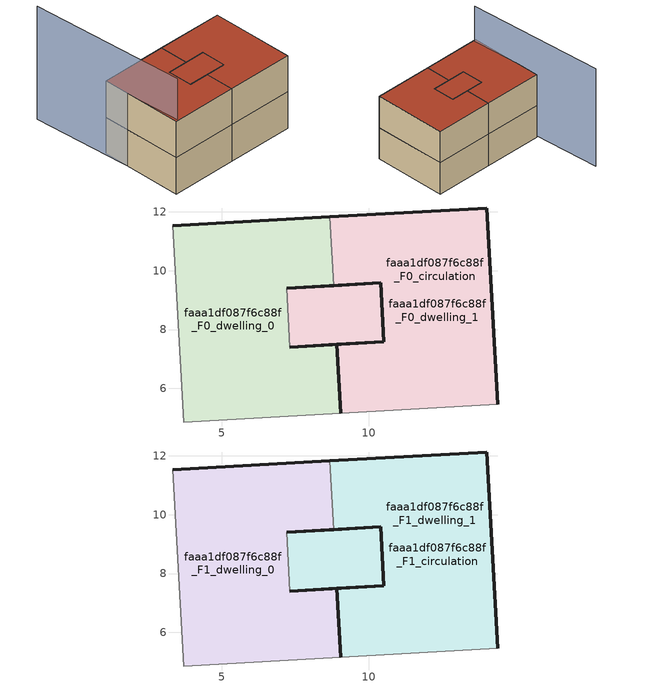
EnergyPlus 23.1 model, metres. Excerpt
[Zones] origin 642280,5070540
faaa1df087f6c88f_F0_dwelling_0
 floor ground (EU_floor_Construction): 8.67,11.82 8.8,9.49 7.21,9.4 7.32,7.4 8.92,7.49 9.05,5.16 3.72,4.86 3.35,11.52 z0
 wall outside (EU_wall_Construction): 7.21,9.4 8.8,9.49 / 8.67,11.82 3.35,11.52 / 9.05,5.16 8.92,7.49 7.32,7.4 z0:3
 wall adiabatic (EU_wall_Construction): 3.35,11.52 3.72,4.86 9.05,5.16 z0:3
 wall to faaa1df087f6c88f_F0_circulation (EU_wall_Construction): 7.32,7.4 7.21,9.4 z0:3
 wall to faaa1df087f6c88f_F0_dwelling_1 (EU_wall_Construction): 8.8,9.49 8.67,11.82 z0:3
faaa1df087f6c88f_F0_dwelling_1
 floor ground (EU_floor_Construction): 14,12.13 14.37,5.47 9.05,5.16 8.92,7.49 10.51,7.58 10.4,9.58 8.8,9.49 8.67,11.82 z0; 10.4,9.58 10.51,7.58 8.92,7.49 7.32,7.4 7.21,9.4 z0
 wall outside (EU_wall_Construction): 14.37,5.47 14,12.13 8.67,11.82 / 8.8,9.49 10.4,9.58 10.51,7.58 8.92,7.49 9.05,5.16 z0:3
 wall adiabatic (EU_wall_Construction): 9.05,5.16 14.37,5.47 z0:3
faaa1df087f6c88f_F0_circulation
 floor ground (EU_floor_Construction): 14,12.13 14.37,5.47 9.05,5.16 8.92,7.49 10.51,7.58 10.4,9.58 8.8,9.49 8.67,11.82 z0; 10.4,9.58 10.51,7.58 8.92,7.49 7.32,7.4 7.21,9.4 z0
 wall outside (EU_wall_Construction): 7.32,7.4 10.51,7.58 10.4,9.58 7.21,9.4 z0:3
faaa1df087f6c88f_F1_dwelling_0
 floor to faaa1df087f6c88f_F0_dwelling_0 (EU_floor_Construction): 8.67,11.82 8.8,9.49 7.21,9.4 7.32,7.4 8.92,7.49 9.05,5.16 3.72,4.86 3.35,11.52 z3
 wall outside (EU_wall_Construction): 7.21,9.4 8.8,9.49 / 8.67,11.82 3.35,11.52 / 9.05,5.16 8.92,7.49 7.32,7.4 z3:6
 wall adiabatic (EU_wall_Construction): 3.35,11.52 3.72,4.86 9.05,5.16 z3:6
 wall to faaa1df087f6c88f_F1_circulation (EU_wall_Construction): 7.32,7.4 7.21,9.4 z3:6
 wall to faaa1df087f6c88f_F1_dwelling_1 (EU_wall_Construction): 8.8,9.49 8.67,11.82 z3:6
 roof outside (EU_roof_Construction): 9.05,5.16 8.92,7.49 7.32,7.4 7.21,9.4 8.8,9.49 8.67,11.82 3.35,11.52 3.72,4.86 z6
faaa1df087f6c88f_F1_dwelling_1
 floor outside (EU_floor_Construction): 14,12.13 14.37,5.47 9.05,5.16 8.92,7.49 10.51,7.58 10.4,9.58 8.8,9.49 8.67,11.82 z3; 10.4,9.58 10.51,7.58 8.92,7.49 7.32,7.4 7.21,9.4 z3
 wall outside (EU_wall_Construction): 14.37,5.47 14,12.13 8.67,11.82 / 8.8,9.49 10.4,9.58 10.51,7.58 8.92,7.49 9.05,5.16 z3:6
 wall adiabatic (EU_wall_Construction): 9.05,5.16 14.37,5.47 z3:6
 roof outside (EU_roof_Construction): 10.51,7.58 10.4,9.58 7.21,9.4 7.32,7.4 8.92,7.49 z6; 14.37,5.47 14,12.13 8.67,11.82 8.8,9.49 10.4,9.58 10.51,7.58 8.92,7.49 9.05,5.16 z6
faaa1df087f6c88f_F1_circulation
 floor to faaa1df087f6c88f_F0_circulation (EU_floor_Construction): 14,12.13 14.37,5.47 9.05,5.16 8.92,7.49 10.51,7.58 10.4,9.58 8.8,9.49 8.67,11.82 z3; 10.4,9.58 10.51,7.58 8.92,7.49 7.32,7.4 7.21,9.4 z3
 wall outside (EU_wall_Construction): 7.32,7.4 10.51,7.58 10.4,9.58 7.21,9.4 z3:6
 roof outside (EU_roof_Construction): 10.51,7.58 10.4,9.58 7.21,9.4 7.32,7.4 8.92,7.49 z6; 14.37,5.47 14,12.13 8.67,11.82 8.8,9.49 10.4,9.58 10.51,7.58 8.92,7.49 9.05,5.16 z6
shading: 2.54,17.5 3.95,5 z0:9.4
[Building]
EU S2 Campaign: North Axis=0; Terrain=City; Solar Distribution=FullExterior
[Site:Location]
Lyon-Bron: Latitude=45.75; Longitude=5; Time Zone=1; Elevation=198
[SizingPeriod:WeatherFileDays]
AnnualSizingPeriod: Begin Month=1; Begin Day of Month=1; End Month=12; End Day of Month=31; Day of Week for Start Day=Monday; Use Weather File Daylight Saving Period=No; Use Weather File Rain and Snow Indicators=No
[MATERIAL]
EU_InternalMass_Material: Roughness=MediumRough; Thickness=0.1; Conductivity=1; Density=1800; Specific Heat=900; Thermal Absorptance=0.9; Solar Absorptance=0.7; Visible Absorptance=0.7
[MATERIAL:NOMASS] Roughness=MediumRough; Thermal Absorptance=0.9; Solar Absorptance=0.7; Visible Absorptance=0.7
Name | Thermal Resistance
EU_wall_NoMass | 0.87146
EU_roof_NoMass | 0.842276
EU_floor_NoMass | 0.496999
[CONSTRUCTION]
EU_wall_Construction: EU_wall_NoMass
EU_roof_Construction: EU_roof_NoMass
EU_floor_Construction: EU_floor_NoMass
EU_InternalMass_Construction: EU_InternalMass_Material
[ZONE] Type=1; Multiplier=1; Ceiling Height=autocalculate; Floor Area=autocalculate; Part of Total Floor Area=Yes
Name | Volume
faaa1df087f6c88f_F0_dwelling_0 | 97.1338
faaa1df087f6c88f_F1_dwelling_0 | 97.1331
faaa1df087f6c88f_F0_dwelling_1; faaa1df087f6c88f_F1_dwelling_1; faaa1df087f6c88f_F0_circulation; faaa1df087f6c88f_F1_circulation | 116.347
[INTERNALMASS] Construction=EU_InternalMass_Construction; Surface Area=32.3776
Name | Zone or ZoneList
faaa1df087f6c88f_F0_dwelling_0_EU_InternalMass | faaa1df087f6c88f_F0_dwelling_0
faaa1df087f6c88f_F0_dwelling_1_EU_InternalMass | faaa1df087f6c88f_F0_dwelling_1
faaa1df087f6c88f_F1_dwelling_0_EU_InternalMass | faaa1df087f6c88f_F1_dwelling_0
faaa1df087f6c88f_F1_dwelling_1_EU_InternalMass | faaa1df087f6c88f_F1_dwelling_1
[OTHEREQUIPMENT] Fuel Type=Electricity; Design Level Calculation Method=Watts/Area; Power per Zone Floor Area=1; Fraction Latent=0; Fraction Radiant=0; Fraction Lost=0; Carbon Dioxide Generation Rate=0; EndUse Subcategory=EU_Step8_InternalGains
Name | Zone or ZoneList or Space or SpaceList | Schedule
EU_Step8_InternalGain_faaa1df087f6c88f_F0_dwelling_0_f000 | faaa1df087f6c88f_F0_dwelling_0 | EU_Step8_GainSchedule_faaa1df087f6c88f_F0_dwelling_0_f000
EU_Step8_InternalGain_faaa1df087f6c88f_F0_dwelling_1_f000 | faaa1df087f6c88f_F0_dwelling_1 | EU_Step8_GainSchedule_faaa1df087f6c88f_F0_dwelling_1_f000
EU_Step8_InternalGain_faaa1df087f6c88f_F1_dwelling_0_f000 | faaa1df087f6c88f_F1_dwelling_0 | EU_Step8_GainSchedule_faaa1df087f6c88f_F1_dwelling_0_f000
EU_Step8_InternalGain_faaa1df087f6c88f_F1_dwelling_1_f000 | faaa1df087f6c88f_F1_dwelling_1 | EU_Step8_GainSchedule_faaa1df087f6c88f_F1_dwelling_1_f000
[ZONEINFILTRATION:DESIGNFLOWRATE] Schedule=EU_AlwaysOn; Design Flow Rate Calculation Method=Flow/Area; Flow Rate per Floor Area=0.0005; Constant Term Coefficient=1; Temperature Term Coefficient=0; Velocity Term Coefficient=0; Velocity Squared Term Coefficient=0
Name | Zone or ZoneList or Space or SpaceList
EU_Circulation_Infiltration_faaa1df087f6c88f_F0_circulation | faaa1df087f6c88f_F0_circulation
EU_Circulation_Infiltration_faaa1df087f6c88f_F1_circulation | faaa1df087f6c88f_F1_circulation
[ZONEVENTILATION:DESIGNFLOWRATE] Schedule=EU_AlwaysOn; Design Flow Rate Calculation Method=AirChanges/Hour; Air Changes per Hour=0.425; Ventilation Type=Natural; Fan Pressure Rise=0; Fan Total Efficiency=1; Constant Term Coefficient=1; Temperature Term Coefficient=0; Velocity Term Coefficient=0; Velocity Squared Term Coefficient=0; Minimum Indoor Temperature=-100; Maximum Indoor Temperature=100; Delta Temperature=-100; Minimum Outdoor Temperature=-100; Maximum Outdoor Temperature=100; Maximum Wind Speed=40
Name | Zone or ZoneList or Space or SpaceList
EU_ConstantAir_faaa1df087f6c88f_F0_dwelling_0 | faaa1df087f6c88f_F0_dwelling_0
EU_ConstantAir_faaa1df087f6c88f_F0_dwelling_1 | faaa1df087f6c88f_F0_dwelling_1
EU_ConstantAir_faaa1df087f6c88f_F1_dwelling_0 | faaa1df087f6c88f_F1_dwelling_0
EU_ConstantAir_faaa1df087f6c88f_F1_dwelling_1 | faaa1df087f6c88f_F1_dwelling_1
[HVACTEMPLATE:THERMOSTAT] Constant Heating Setpoint=20; Constant Cooling Setpoint=50
EU_HeatOnly_faaa1df087f6c88f_F0_dwelling_0; EU_HeatOnly_faaa1df087f6c88f_F0_dwelling_1; EU_HeatOnly_faaa1df087f6c88f_F1_dwelling_0; EU_HeatOnly_faaa1df087f6c88f_F1_dwelling_1
[HVACTEMPLATE:ZONE:IDEALLOADSAIRSYSTEM] System Availability Schedule=EU_AlwaysOn; Maximum Heating Supply Air Temperature=50; Minimum Cooling Supply Air Temperature=13; Maximum Heating Supply Air Humidity Ratio=0.0156; Minimum Cooling Supply Air Humidity Ratio=0.0077; Heating Limit=NoLimit; Cooling Limit=NoLimit; Heating Availability Schedule=EU_AlwaysOn; Cooling Availability Schedule=EU_CoolingOff; Dehumidification Control Type=ConstantSensibleHeatRatio; Cooling Sensible Heat Ratio=0.7; Dehumidification Setpoint=60; Humidification Control Type=None; Humidification Setpoint=30; Outdoor Air Method=None; Outdoor Air Flow Rate per Person=0.00944; Outdoor Air Flow Rate per Zone Floor Area=0; Outdoor Air Flow Rate per Zone=0; Demand Controlled Ventilation Type=None; Outdoor Air Economizer Type=NoEconomizer; Heat Recovery Type=None; Sensible Heat Recovery Effectiveness=0.7; Latent Heat Recovery Effectiveness=0.65
Name | Template Thermostat
faaa1df087f6c88f_F0_dwelling_0 | EU_HeatOnly_faaa1df087f6c88f_F0_dwelling_0
faaa1df087f6c88f_F0_dwelling_1 | EU_HeatOnly_faaa1df087f6c88f_F0_dwelling_1
faaa1df087f6c88f_F1_dwelling_0 | EU_HeatOnly_faaa1df087f6c88f_F1_dwelling_0
faaa1df087f6c88f_F1_dwelling_1 | EU_HeatOnly_faaa1df087f6c88f_F1_dwelling_1
[SIZING:ZONE] Zone Cooling Design Supply Air Temperature Input Method=SupplyAirTemperature; Zone Cooling Design Supply Air Temperature=13; Zone Heating Design Supply Air Temperature Input Method=SupplyAirTemperature; Zone Heating Design Supply Air Temperature=50; Zone Cooling Design Supply Air Humidity Ratio=0.008; Zone Heating Design Supply Air Humidity Ratio=0.008; Cooling Design Air Flow Method=DesignDay; Cooling Design Air Flow Rate=0; Cooling Minimum Air Flow per Zone Floor Area=0.000762; Cooling Minimum Air Flow=0; Cooling Minimum Air Flow Fraction=0.2; Heating Design Air Flow Method=DesignDay; Heating Design Air Flow Rate=0; Heating Maximum Air Flow per Zone Floor Area=0.002032; Heating Maximum Air Flow=0.141576; Heating Maximum Air Flow Fraction=0.3; Account for Dedicated Outdoor Air System=No; Dedicated Outdoor Air System Control Strategy=NeutralSupplyAir; Dedicated Outdoor Air Low Setpoint Temperature for Design=autosize; Dedicated Outdoor Air High Setpoint Temperature for Design=autosize; Zone Load Sizing Method=Sensible Load Only No Latent Load; Zone Latent Cooling Design Supply Air Humidity Ratio Input Method=HumidityRatioDifference; Zone Cooling Design Supply Air Humidity Ratio Difference=0.005; Zone Latent Heating Design Supply Air Humidity Ratio Input Method=HumidityRatioDifference; Zone Humidification Design Supply Air Humidity Ratio Difference=0.005
faaa1df087f6c88f_F0_dwelling_0; faaa1df087f6c88f_F0_dwelling_1; faaa1df087f6c88f_F1_dwelling_0; faaa1df087f6c88f_F1_dwelling_1
[SCHEDULE:CONSTANT]
Name | Hourly Value
EU_AlwaysOn | 1
EU_CoolingOff | 0
[SCHEDULE:FILE] Column Number=1; Rows to Skip at Top=0; Number of Hours of Data=8760; Column Separator=Comma; Interpolate to Timestep=No; Minutes per Item=60; Adjust Schedule for Daylight Savings=Yes
Name | File
EU_Step8_GainSchedule_faaa1df087f6c88f_F0_dwelling_0_f000 | ../../schedules/faaa1df087f6c88f/faaa1df087f6c88f_F0_dwelling_0_f000_gain.csv
EU_Step8_GainSchedule_faaa1df087f6c88f_F0_dwelling_1_f000 | ../../schedules/faaa1df087f6c88f/faaa1df087f6c88f_F0_dwelling_1_f000_gain.csv
EU_Step8_GainSchedule_faaa1df087f6c88f_F1_dwelling_0_f000 | ../../schedules/faaa1df087f6c88f/faaa1df087f6c88f_F1_dwelling_0_f000_gain.csv
EU_Step8_GainSchedule_faaa1df087f6c88f_F1_dwelling_1_f000 | ../../schedules/faaa1df087f6c88f/faaa1df087f6c88f_F1_dwelling_1_f000_gain.csv
